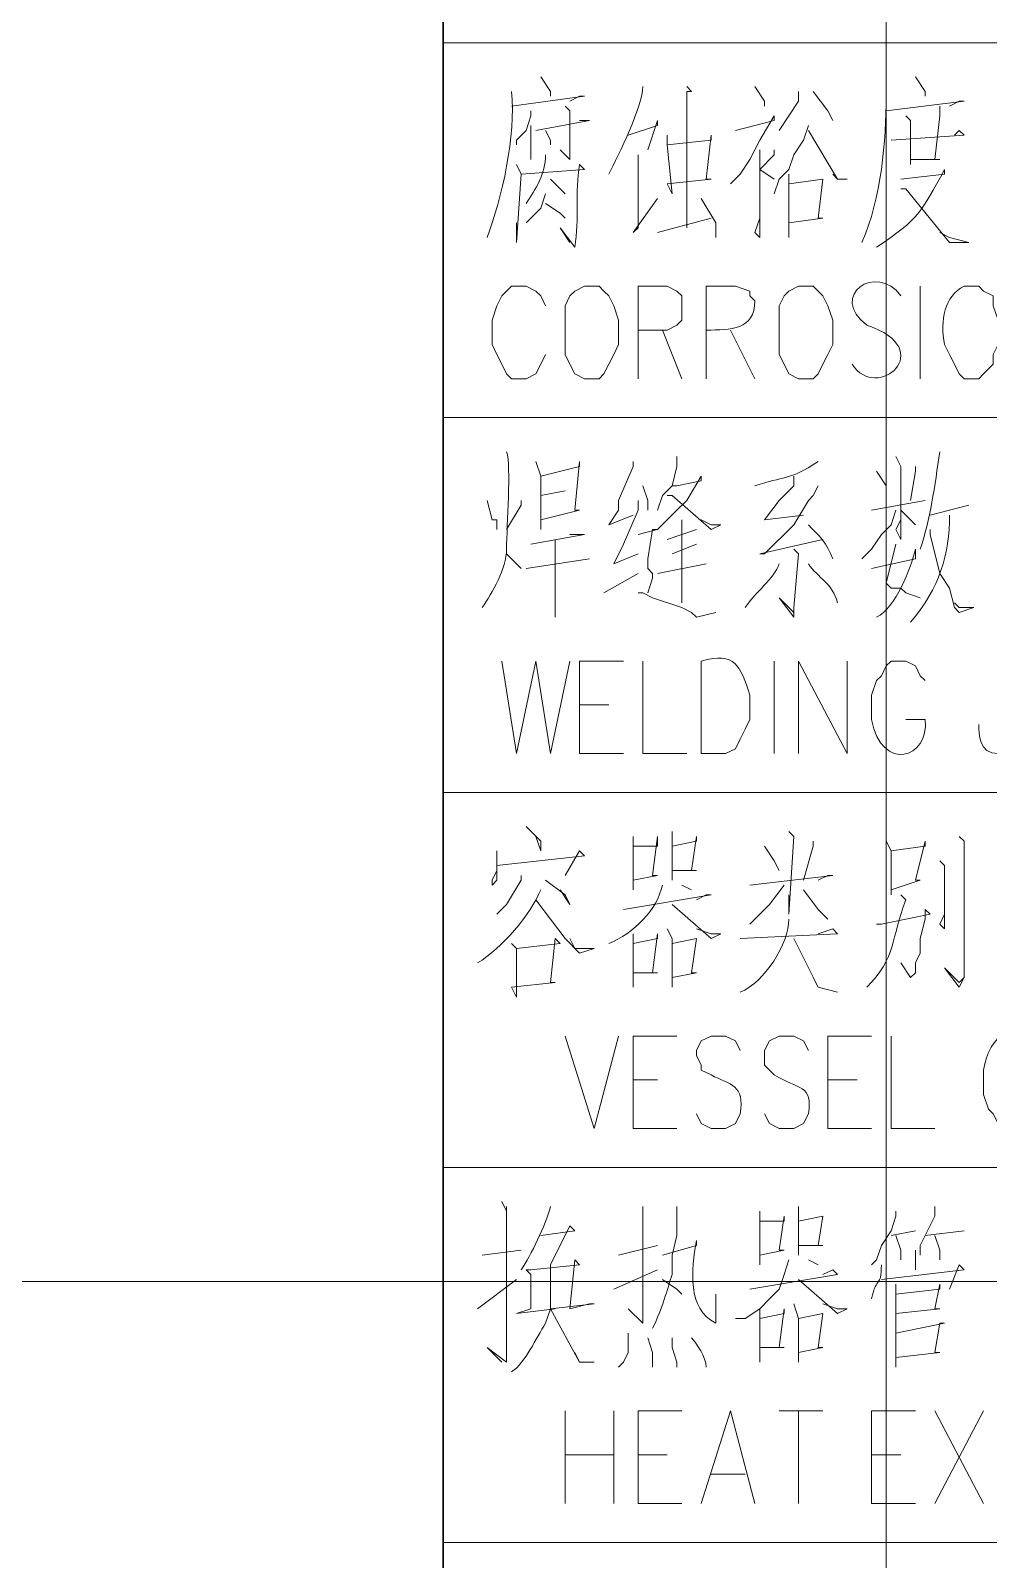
# Model space of a CAD drawing. Header units: millimetres. Extents: x 0 to 825, y 0 to 1167.
# Drawn here: x 545.6 to 581, y 923.3 to 979.8 of the extents above; entities that cross this region are included whole.
import ezdxf

# ---------------------------------------------------------------- set-up
doc = ezdxf.new("R2010")
doc.units = ezdxf.units.MM
doc.layers.add('1', color=7, linetype='Continuous')

msp = doc.modelspace()

# ---------------------------------------------------------------- linework, layer by layer
at = {"layer": '1', "color": 30, "lineweight": 9}
for points in [[(577.221732, 0.141732), (577.221732, 1166.901732)], [(824.541732, 933.549732), (0.141732, 933.549732)]]:
    msp.add_lwpolyline(points, dxfattribs=at)
at = {"layer": '1', "color": 0, "lineweight": 25}
msp.add_lwpolyline([(560.841732, 667.581732), (560.841732, 1152.861732), (560.841732, 681.441732)], dxfattribs=at)
at = {"layer": '1', "color": 0, "lineweight": 9}
for points in [[(810.501732, 979.341732), (560.841732, 979.341732)], [(810.501732, 979.341732), (560.841732, 979.341732)], [(564.441732, 978.081732), (564.801732, 977.541732), (564.801732, 977.361732)], [(578.301732, 978.081732), (578.661732, 977.541732), (578.661732, 977.361732)], [(563.361732, 977.001732), (566.061732, 977.361732), (565.881732, 977.361732), (565.521732, 977.181732)], [(569.841732, 977.721732), (570.021732, 977.541732), (569.841732, 977.541732), (569.841732, 972.501732)], [(572.361732, 977.721732), (572.721732, 977.181732), (572.721732, 977.001732)], [(573.981732, 977.541732), (573.981732, 977.181732), (573.261732, 976.101732)], [(574.521732, 977.541732), (575.061732, 976.821732), (575.241732, 976.461732)], [(564.081732, 976.821732), (564.081732, 976.641732), (563.901732, 976.101732), (563.541732, 975.741732), (563.541732, 975.561732)], [(565.341732, 977.001732), (565.521732, 976.821732), (565.521732, 975.021732), (565.161732, 975.381732)], [(577.221732, 976.821732), (580.101732, 977.181732), (579.921732, 977.181732), (579.561732, 977.001732)], [(577.941732, 976.641732), (578.121732, 976.461732), (578.121732, 974.841732), (578.121732, 975.021732), (579.201732, 975.021732), (579.021732, 975.021732), (579.201732, 976.641732), (579.201732, 977.001732)], [(564.081732, 976.281732), (564.081732, 975.021732)], [(564.261732, 976.101732), (566.241732, 976.461732), (565.881732, 976.461732)], [(564.621732, 976.101732), (564.801732, 975.741732), (564.801732, 975.561732)], [(567.681732, 975.921732), (568.761732, 976.281732), (568.761732, 976.461732), (568.401732, 975.381732)], [(571.641732, 976.101732), (573.081732, 976.461732), (573.081732, 976.641732), (572.541732, 975.741732), (572.181732, 975.021732), (571.821732, 974.481732), (571.461732, 974.121732)], [(574.341732, 976.281732), (574.161732, 975.741732), (573.801732, 975.201732), (573.621732, 974.661732), (573.261732, 974.301732), (573.261732, 974.301732), (573.081732, 973.761732)], [(574.341732, 976.101732), (575.421732, 974.301732), (575.781732, 974.301732), (575.421732, 974.301732), (575.241732, 974.481732)], [(577.401732, 975.741732), (580.101732, 975.921732), (579.921732, 976.101732), (579.741732, 975.921732)], [(569.121732, 975.921732), (569.121732, 975.561732), (569.301732, 973.761732), (569.121732, 974.121732), (570.741732, 974.301732), (570.561732, 974.301732), (570.741732, 975.921732), (570.741732, 975.741732), (570.741732, 975.741732), (569.121732, 975.561732)], [(568.041732, 975.201732), (568.041732, 975.021732), (568.041732, 975.021732), (568.041732, 972.501732), (567.861732, 972.321732), (568.761732, 973.581732)], [(572.541732, 975.381732), (572.541732, 972.141732), (572.361732, 972.321732), (572.541732, 972.861732)], [(573.081732, 975.381732), (573.081732, 975.201732), (572.541732, 974.661732), (573.081732, 974.301732)], [(563.541732, 974.841732), (563.721732, 974.481732), (563.541732, 971.961732), (563.541732, 972.681732)], [(573.621732, 974.481732), (573.621732, 974.121732), (573.621732, 973.041732), (573.621732, 972.141732), (573.621732, 972.681732), (574.881732, 972.861732), (574.701732, 972.861732), (574.881732, 974.301732), (574.881732, 974.301732), (573.621732, 974.121732)], [(564.801732, 974.301732), (565.341732, 973.761732)], [(577.761732, 973.941732), (577.941732, 973.941732), (579.561732, 971.961732), (580.281732, 971.961732), (579.561732, 972.141732), (579.201732, 972.321732)], [(564.621732, 973.761732), (564.441732, 973.221732), (564.081732, 972.861732), (563.901732, 972.681732)], [(564.621732, 973.401732), (565.161732, 973.041732), (565.341732, 972.861732)], [(570.381732, 973.581732), (570.921732, 972.681732), (570.921732, 972.321732), (570.921732, 972.141732)], [(568.761732, 972.321732), (570.741732, 972.861732)], [(564.621732, 969.621732), (564.441732, 969.981732), (564.261732, 970.161732), (563.901732, 970.341732), (563.361732, 970.341732), (563.181732, 970.161732), (563.001732, 969.981732), (562.821732, 969.621732), (562.641732, 969.081732), (562.641732, 968.181732), (562.821732, 967.821732), (563.001732, 967.461732), (563.181732, 967.101732), (563.361732, 966.921732), (563.901732, 966.921732), (564.261732, 967.101732), (564.441732, 967.461732), (564.621732, 967.821732)], [(566.061732, 970.341732), (565.701732, 970.161732), (565.521732, 969.981732), (565.341732, 969.621732), (565.341732, 969.081732), (565.341732, 968.181732), (565.341732, 967.821732), (565.521732, 967.461732), (565.701732, 967.101732), (566.061732, 966.921732), (566.601732, 966.921732), (566.781732, 967.101732), (566.961732, 967.461732), (567.141732, 967.821732), (567.321732, 968.181732), (567.321732, 969.081732), (567.141732, 969.621732), (566.961732, 969.981732), (566.781732, 970.161732), (566.601732, 970.341732), (566.061732, 970.341732)], [(568.041732, 966.921732), (568.041732, 970.341732), (569.121732, 970.341732), (569.481732, 970.161732), (569.661732, 969.981732), (569.661732, 969.801732), (569.661732, 969.441732), (569.661732, 969.081732), (569.481732, 968.901732), (569.121732, 968.721732), (568.041732, 968.721732)], [(573.981732, 970.341732), (573.621732, 970.161732), (573.441732, 969.981732), (573.261732, 969.621732), (573.261732, 969.081732), (573.261732, 968.181732), (573.261732, 967.821732), (573.441732, 967.461732), (573.621732, 967.101732), (573.981732, 966.921732), (574.521732, 966.921732), (574.701732, 967.101732), (574.881732, 967.461732), (575.061732, 967.821732), (575.241732, 968.181732), (575.241732, 969.081732), (575.061732, 969.621732), (574.881732, 969.981732), (574.701732, 970.161732), (574.521732, 970.341732), (573.981732, 970.341732)], [(578.481732, 966.921732), (578.481732, 970.341732)], [(568.941732, 968.721732), (569.661732, 966.921732)], [(571.461732, 968.721732), (572.361732, 966.921732)], [(685.581732, 965.481732), (560.841732, 965.481732)], [(685.581732, 965.481732), (560.841732, 965.481732)], [(564.261732, 963.861732), (564.441732, 963.321732), (564.441732, 961.341732), (564.441732, 961.701732), (565.881732, 962.061732), (565.701732, 962.061732), (565.881732, 963.861732), (565.881732, 963.681732), (564.441732, 963.321732)], [(567.861732, 963.861732), (567.861732, 963.681732), (567.321732, 962.421732), (567.321732, 962.061732), (566.961732, 961.521732), (567.861732, 961.881732)], [(569.481732, 964.041732), (569.481732, 963.681732), (569.301732, 962.961732), (568.941732, 962.601732), (568.761732, 962.061732)], [(577.581732, 964.041732), (577.761732, 963.681732), (577.761732, 960.981732), (577.581732, 961.341732), (577.761732, 961.701732)], [(578.301732, 963.681732), (578.301732, 963.501732), (578.121732, 962.421732)], [(569.301732, 962.961732), (569.481732, 962.961732), (570.381732, 963.141732), (570.381732, 963.321732), (569.841732, 962.421732), (569.481732, 962.061732), (568.761732, 961.341732)], [(573.801732, 963.321732), (573.801732, 962.961732), (573.261732, 962.421732), (572.721732, 961.701732), (572.721732, 961.701732), (574.161732, 961.881732)], [(576.861732, 963.501732), (577.221732, 962.961732), (577.221732, 962.601732)], [(564.441732, 962.601732), (565.341732, 962.781732)], [(568.221732, 962.961732), (568.401732, 962.421732), (568.401732, 962.061732)], [(569.121732, 962.601732), (569.301732, 962.601732), (570.741732, 961.341732), (571.101732, 961.521732), (570.741732, 961.521732), (570.381732, 961.701732)], [(574.701732, 962.961732), (574.521732, 962.601732), (574.341732, 962.421732), (573.801732, 961.521732), (572.721732, 960.441732), (572.541732, 960.441732), (574.881732, 960.981732)], [(562.461732, 962.421732), (562.641732, 961.701732), (562.821732, 961.701732), (562.821732, 961.341732)], [(563.721732, 962.421732), (563.721732, 962.241732), (563.181732, 961.341732)], [(568.041732, 962.421732), (568.041732, 962.061732), (567.501732, 960.801732), (567.141732, 960.081732), (567.141732, 960.081732), (568.041732, 960.441732)], [(577.581732, 962.061732), (577.401732, 961.521732), (577.041732, 961.161732), (576.681732, 960.621732), (576.321732, 960.261732)], [(576.681732, 962.061732), (578.661732, 962.421732)], [(577.761732, 962.061732), (578.121732, 961.701732), (578.301732, 961.521732)], [(578.841732, 961.881732), (580.281732, 962.241732)], [(569.661732, 961.701732), (569.661732, 958.641732), (569.661732, 959.001732), (569.661732, 959.361732)], [(564.081732, 960.801732), (566.061732, 961.161732), (565.701732, 961.161732), (565.521732, 961.161732)], [(564.981732, 960.981732), (564.981732, 958.101732), (564.981732, 958.461732), (564.981732, 958.821732)], [(568.041732, 961.161732), (568.761732, 961.341732), (568.581732, 961.341732), (568.401732, 960.261732), (568.401732, 960.081732), (568.401732, 959.901732), (568.581732, 959.721732), (568.581732, 959.541732), (568.401732, 959.001732)], [(570.201732, 961.341732), (569.121732, 960.981732)], [(578.841732, 961.341732), (578.841732, 961.161732), (579.201732, 959.721732), (579.561732, 959.181732), (579.741732, 958.461732), (579.921732, 958.281732), (580.461732, 958.461732), (579.921732, 958.461732), (579.741732, 958.641732)], [(563.181732, 960.441732), (563.541732, 960.081732), (563.721732, 959.901732)], [(569.301732, 960.441732), (570.201732, 960.801732)], [(573.801732, 960.621732), (573.981732, 960.441732), (573.801732, 958.461732), (573.801732, 958.101732), (573.801732, 958.101732), (573.261732, 958.821732), (573.801732, 958.281732)], [(577.581732, 960.801732), (577.221732, 959.361732), (577.401732, 959.181732), (577.761732, 959.181732), (577.941732, 959.001732), (578.481732, 958.821732)], [(563.901732, 959.901732), (566.241732, 960.261732)], [(566.781732, 959.001732), (568.041732, 959.721732)], [(570.561732, 960.081732), (568.761732, 959.721732)], [(568.041732, 959.001732), (568.221732, 959.001732), (568.581732, 958.821732), (569.661732, 958.461732), (570.021732, 958.281732), (570.201732, 958.101732), (570.921732, 958.281732), (570.201732, 958.101732), (570.021732, 958.281732)], [(563.001732, 956.481732), (563.541732, 953.061732), (564.261732, 956.481732), (564.801732, 953.061732), (565.521732, 956.481732)], [(565.881732, 953.061732), (565.881732, 956.481732), (567.501732, 956.481732)], [(568.221732, 956.481732), (568.221732, 953.061732), (569.841732, 953.061732)], [(573.081732, 953.061732), (573.081732, 956.481732)], [(573.981732, 953.061732), (573.981732, 956.481732), (575.781732, 953.061732), (575.781732, 956.481732)], [(565.881732, 954.861732), (566.961732, 954.861732)], [(565.881732, 953.061732), (567.501732, 953.061732)], [(685.581732, 951.621732), (560.841732, 951.621732)], [(685.581732, 951.621732), (560.841732, 951.621732)], [(563.901732, 950.361732), (564.441732, 949.821732), (564.441732, 949.461732), (564.261732, 950.001732)], [(569.301732, 950.181732), (569.301732, 949.641732), (569.301732, 948.921732), (569.301732, 948.381732), (569.301732, 948.741732), (570.201732, 948.741732), (570.021732, 948.741732), (570.201732, 950.001732), (570.201732, 949.821732), (569.301732, 949.641732)], [(573.621732, 950.181732), (573.801732, 950.001732), (573.621732, 947.121732), (573.621732, 947.481732), (573.621732, 947.841732)], [(567.861732, 950.001732), (567.861732, 949.641732), (567.861732, 949.281732), (567.861732, 948.021732), (567.861732, 948.381732), (568.761732, 948.561732), (568.581732, 948.561732), (568.761732, 950.001732), (568.761732, 949.641732), (567.861732, 949.641732)], [(572.721732, 949.641732), (573.081732, 949.101732), (573.261732, 948.741732)], [(574.521732, 949.821732), (574.521732, 949.641732), (574.161732, 948.381732)], [(577.221732, 949.821732), (577.401732, 949.461732), (577.401732, 947.841732), (577.401732, 948.021732), (578.481732, 948.381732), (578.301732, 948.381732), (578.661732, 949.821732), (578.661732, 949.641732), (577.401732, 949.461732)], [(579.921732, 950.001732), (580.101732, 949.821732), (580.101732, 949.641732), (580.101732, 944.781732), (579.921732, 944.421732), (579.381732, 945.141732), (579.921732, 944.601732), (580.101732, 944.781732)], [(562.821732, 949.461732), (562.821732, 949.101732), (562.821732, 948.741732), (562.821732, 948.381732), (562.641732, 948.201732), (562.641732, 948.381732), (562.821732, 948.741732)], [(562.821732, 948.921732), (566.061732, 949.281732), (565.881732, 949.461732), (565.341732, 948.561732)], [(579.201732, 949.101732), (579.381732, 948.921732), (579.381732, 948.921732), (579.381732, 946.581732), (579.201732, 946.761732), (579.381732, 947.121732)], [(563.721732, 948.561732), (563.721732, 948.381732), (563.181732, 947.481732), (562.821732, 947.121732)], [(572.181732, 948.201732), (575.241732, 948.561732), (575.061732, 948.561732), (574.701732, 948.381732)], [(564.621732, 948.381732), (565.341732, 947.841732), (565.521732, 947.481732), (565.161732, 948.021732)], [(567.501732, 947.301732), (570.741732, 947.841732), (570.561732, 947.841732), (570.201732, 947.661732)], [(569.661732, 948.201732), (570.021732, 948.021732), (570.021732, 948.021732)], [(573.441732, 948.201732), (572.901732, 947.481732), (572.541732, 947.121732), (572.181732, 946.761732)], [(574.161732, 948.021732), (574.701732, 947.301732), (575.061732, 946.941732)], [(564.261732, 947.661732), (564.801732, 946.941732), (565.341732, 946.221732), (565.881732, 945.681732), (566.421732, 945.861732), (565.701732, 945.861732), (565.521732, 946.221732)], [(569.301732, 947.481732), (570.741732, 946.221732), (571.101732, 946.401732), (570.741732, 946.401732), (570.201732, 946.581732)], [(576.861732, 946.761732), (577.041732, 946.761732), (578.841732, 947.121732), (578.661732, 947.301732), (578.661732, 946.941732), (578.481732, 946.221732), (578.481732, 945.681732), (578.301732, 945.321732), (578.301732, 944.961732), (578.121732, 944.781732), (577.761732, 945.321732)], [(563.361732, 946.041732), (563.541732, 945.861732), (563.541732, 944.421732), (563.541732, 944.061732), (563.361732, 944.421732), (564.981732, 944.601732), (564.801732, 944.601732), (564.981732, 946.221732), (565.161732, 946.041732), (563.541732, 945.861732)], [(567.861732, 946.401732), (567.861732, 946.041732), (567.861732, 945.321732), (567.861732, 944.421732), (567.861732, 944.961732), (568.761732, 944.961732), (568.581732, 944.961732), (568.761732, 946.401732), (568.761732, 946.221732), (567.861732, 946.041732)], [(569.121732, 946.581732), (569.301732, 946.221732), (569.301732, 944.421732), (569.301732, 944.781732), (570.201732, 944.961732), (570.021732, 944.961732), (570.201732, 946.221732), (570.201732, 946.221732), (569.301732, 946.041732)], [(571.821732, 946.221732), (575.421732, 946.401732), (575.241732, 946.581732), (574.701732, 946.401732)], [(573.801732, 946.221732), (574.701732, 944.421732), (575.421732, 944.241732), (574.701732, 944.421732), (574.521732, 944.781732)], [(565.341732, 942.621732), (566.421732, 939.201732), (567.321732, 942.621732)], [(567.861732, 939.201732), (567.861732, 942.621732), (569.481732, 942.621732)], [(575.061732, 939.201732), (575.061732, 942.621732), (576.681732, 942.621732)], [(577.401732, 942.621732), (577.401732, 939.201732), (579.021732, 939.201732)], [(567.861732, 941.001732), (568.761732, 941.001732)], [(575.061732, 941.001732), (576.141732, 941.001732)], [(567.861732, 939.201732), (569.481732, 939.201732)], [(575.061732, 939.201732), (576.681732, 939.201732)], [(685.581732, 937.761732), (560.841732, 937.761732)], [(685.581732, 937.761732), (560.841732, 937.761732)], [(563.001732, 936.501732), (563.181732, 936.141732), (563.181732, 936.321732), (563.181732, 930.561732), (562.461732, 931.101732), (563.001732, 930.561732)], [(568.221732, 936.321732), (568.221732, 932.541732), (568.221732, 932.181732), (568.221732, 932.001732), (567.681732, 932.541732)], [(572.541732, 936.141732), (572.541732, 935.781732), (572.541732, 935.421732), (572.541732, 934.161732), (572.541732, 934.521732), (573.441732, 934.701732), (573.261732, 934.701732), (573.441732, 935.961732), (573.441732, 935.781732), (572.541732, 935.781732)], [(573.981732, 936.321732), (573.981732, 935.781732), (573.981732, 935.061732), (573.981732, 934.521732), (573.981732, 934.881732), (574.881732, 934.881732), (574.701732, 934.881732), (574.881732, 935.961732), (574.881732, 935.961732), (573.981732, 935.781732)], [(577.581732, 936.141732), (577.581732, 935.961732), (577.401732, 935.421732), (577.041732, 934.881732), (577.041732, 934.881732), (576.861732, 934.341732), (576.681732, 934.161732)], [(579.021732, 936.321732), (579.021732, 935.961732), (578.481732, 934.881732), (578.481732, 934.521732)], [(577.401732, 935.241732), (578.301732, 935.421732)], [(578.661732, 935.241732), (580.101732, 935.421732)], [(567.321732, 934.521732), (568.761732, 934.881732)], [(577.581732, 935.241732), (577.761732, 934.701732), (577.761732, 934.341732)], [(579.021732, 935.241732), (579.201732, 934.701732), (579.201732, 934.341732)], [(562.281732, 934.521732), (563.721732, 934.701732)], [(565.701732, 930.921732), (565.881732, 930.561732), (566.421732, 930.561732), (565.881732, 930.561732), (564.801732, 932.541732), (566.421732, 932.721732), (566.241732, 932.721732), (565.521732, 932.541732), (565.701732, 934.341732), (565.881732, 934.161732), (564.081732, 933.981732), (563.901732, 933.981732), (564.081732, 933.801732), (564.081732, 932.541732), (563.541732, 932.361732), (564.981732, 932.541732)], [(573.621732, 934.341732), (573.441732, 933.801732), (573.261732, 933.261732), (572.901732, 932.901732), (572.541732, 932.541732), (572.001732, 932.181732), (571.641732, 932.181732)], [(574.341732, 934.341732), (574.701732, 934.161732), (574.701732, 934.161732)], [(578.301732, 934.701732), (578.301732, 934.341732), (578.301732, 933.981732)], [(567.141732, 933.261732), (568.761732, 933.981732)], [(572.181732, 933.261732), (575.421732, 933.801732), (575.241732, 933.981732), (574.881732, 933.801732)], [(577.041732, 933.621732), (580.101732, 933.981732), (579.921732, 934.161732), (579.561732, 933.261732)], [(562.101732, 932.541732), (563.541732, 933.621732)], [(568.941732, 933.621732), (569.481732, 933.261732), (569.661732, 933.081732)], [(573.981732, 933.621732), (575.421732, 932.361732), (575.781732, 932.541732), (575.421732, 932.541732), (574.881732, 932.721732)], [(577.581732, 933.441732), (577.581732, 933.081732), (577.581732, 932.001732), (577.581732, 930.381732), (577.581732, 930.741732), (577.581732, 931.101732)], [(577.581732, 933.081732), (579.201732, 933.261732), (579.201732, 933.441732), (579.021732, 932.541732), (579.201732, 932.541732), (577.581732, 932.361732)], [(573.801732, 932.721732), (573.981732, 932.181732), (573.981732, 930.561732), (573.981732, 930.921732), (574.881732, 931.101732), (574.701732, 931.101732), (574.881732, 932.361732), (574.881732, 932.361732), (573.981732, 932.181732)], [(572.541732, 932.541732), (572.541732, 932.181732), (572.541732, 931.461732), (572.541732, 930.561732), (572.541732, 931.101732), (573.441732, 931.101732), (573.261732, 931.101732), (573.441732, 932.541732), (573.441732, 932.361732), (572.541732, 932.181732)], [(567.681732, 931.641732), (567.681732, 930.921732), (567.501732, 930.561732), (567.321732, 930.381732)], [(568.401732, 931.461732), (568.581732, 930.921732), (568.581732, 930.381732)], [(569.301732, 931.461732), (569.301732, 931.101732), (569.481732, 930.561732), (569.481732, 930.381732)], [(577.581732, 931.641732), (579.381732, 932.001732), (579.201732, 932.001732), (579.021732, 930.921732), (579.201732, 930.921732), (577.581732, 930.741732)], [(565.341732, 925.341732), (565.341732, 928.761732)], [(567.141732, 928.761732), (567.141732, 925.341732)], [(568.041732, 925.341732), (568.041732, 928.761732), (569.661732, 928.761732)], [(570.381732, 925.341732), (571.461732, 928.761732), (572.361732, 925.341732)], [(573.261732, 928.761732), (574.881732, 928.761732)], [(573.981732, 928.761732), (573.981732, 925.341732)], [(576.681732, 925.341732), (576.681732, 928.761732), (578.301732, 928.761732)], [(579.021732, 925.341732), (580.821732, 928.761732)], [(579.021732, 928.761732), (580.821732, 925.341732)], [(565.341732, 927.141732), (567.141732, 927.141732)], [(568.041732, 927.141732), (569.121732, 927.141732)], [(576.681732, 927.141732), (577.761732, 927.141732)], [(570.741732, 926.421732), (572.001732, 926.421732)], [(568.041732, 925.341732), (569.661732, 925.341732)], [(576.681732, 925.341732), (578.301732, 925.341732)], [(685.581732, 923.901732), (560.841732, 923.901732)], [(685.581732, 923.901732), (560.841732, 923.901732)]]:
    msp.add_lwpolyline(points, dxfattribs=at)
for points in [[(563.361732, 977.541732), (563.541732, 975.921732), (563.001732, 973.581732), (562.461732, 972.141732)], [(568.221732, 977.721732), (568.221732, 977.001732), (567.321732, 975.201732), (566.961732, 974.481732)], [(577.221732, 977.361732), (577.221732, 975.741732), (577.041732, 973.581732), (576.321732, 971.961732)], [(564.621732, 975.201732), (564.621732, 974.481732), (564.261732, 973.941732), (563.901732, 973.401732)], [(574.701732, 963.861732), (573.621732, 963.141732), (573.441732, 963.321732), (572.361732, 962.961732)], [(579.201732, 964.221732), (579.021732, 962.961732), (578.841732, 961.701732), (578.481732, 960.621732)], [(574.341732, 961.521732), (574.701732, 961.161732), (575.061732, 960.801732), (575.241732, 960.261732)], [(579.561732, 961.881732), (579.561732, 960.441732), (579.201732, 959.181732), (578.121732, 957.921732)], [(573.261732, 960.081732), (573.081732, 959.541732), (572.361732, 959.001732), (572.001732, 958.461732)], [(574.341732, 960.081732), (574.701732, 959.541732), (575.241732, 959.361732), (575.421732, 958.641732)], [(564.441732, 948.021732), (564.081732, 947.121732), (563.001732, 945.861732), (562.101732, 945.321732)], [(568.941732, 948.201732), (568.761732, 947.301732), (567.861732, 946.401732), (566.961732, 946.041732)], [(573.621732, 946.941732), (573.621732, 946.041732), (572.721732, 944.601732), (571.821732, 944.241732)], [(563.721732, 933.981732), (564.081732, 934.521732), (564.621732, 935.601732), (564.801732, 936.321732)], [(577.041732, 934.161732), (577.041732, 933.261732), (576.861732, 933.801732), (576.681732, 932.901732)], [(570.021732, 931.461732), (570.201732, 931.281732), (570.561732, 930.741732), (570.561732, 930.381732)]]:
    msp.add_open_spline(points, degree=3, dxfattribs=at)
for points, knots in [([(563.721732, 974.481732), (563.721732, 974.481732), (566.061732, 974.661732), (566.061732, 974.661732), (566.061732, 974.661732), (565.881732, 974.841732), (565.881732, 974.841732), (565.701732, 973.761732), (565.881732, 972.861732), (565.701732, 971.781732), (565.701732, 971.781732), (565.161732, 972.501732), (565.161732, 972.501732), (565.161732, 972.501732), (565.521732, 971.961732), (565.521732, 971.961732)], [0, 0, 0, 0, 1, 1, 1, 2, 2, 2, 3, 3, 3, 4, 4, 4, 5, 5, 5, 5]), ([(577.761732, 974.301732), (577.761732, 974.301732), (579.381732, 974.481732), (579.381732, 974.481732), (579.381732, 974.481732), (579.381732, 974.661732), (579.381732, 974.661732), (578.481732, 973.041732), (578.481732, 972.861732), (576.861732, 971.781732)], [0, 0, 0, 0, 1, 1, 1, 2, 2, 2, 3, 3, 3, 3]), ([(577.761732, 969.981732), (576.861732, 971.241732), (575.061732, 969.981732), (576.501732, 968.901732), (579.201732, 968.001732), (576.861732, 966.021732), (575.961732, 967.461732)], [0, 0, 0, 0, 1, 1, 1, 2, 2, 2, 2]), ([(570.561732, 966.921732), (570.561732, 966.921732), (570.561732, 970.341732), (570.561732, 970.341732), (570.561732, 970.341732), (571.641732, 970.341732), (571.641732, 970.341732), (571.641732, 970.341732), (572.181732, 970.161732), (572.181732, 970.161732), (572.181732, 970.161732), (572.181732, 969.981732), (572.181732, 969.981732), (572.181732, 969.981732), (572.361732, 969.801732), (572.361732, 969.801732), (572.361732, 968.721732), (571.461732, 968.721732), (570.561732, 968.721732)], [0, 0, 0, 0, 1, 1, 1, 2, 2, 2, 3, 3, 3, 4, 4, 4, 5, 5, 5, 6, 6, 6, 6]), ([(580.101732, 970.341732), (579.381732, 969.981732), (579.201732, 969.081732), (579.381732, 968.181732), (579.381732, 968.181732), (579.561732, 967.821732), (579.561732, 967.821732), (579.561732, 967.821732), (579.741732, 967.461732), (579.741732, 967.461732), (579.741732, 967.461732), (579.921732, 967.101732), (579.921732, 967.101732), (579.921732, 967.101732), (580.101732, 966.921732), (580.101732, 966.921732), (580.101732, 966.921732), (580.641732, 966.921732), (580.641732, 966.921732), (580.641732, 966.921732), (580.821732, 967.101732), (580.821732, 967.101732), (580.821732, 967.101732), (581.181732, 967.461732), (581.181732, 967.461732), (581.181732, 967.461732), (581.181732, 967.821732), (581.181732, 967.821732), (581.181732, 967.821732), (581.361732, 968.181732), (581.361732, 968.181732), (581.361732, 968.181732), (581.361732, 969.081732), (581.361732, 969.081732), (581.361732, 969.081732), (581.181732, 969.621732), (581.181732, 969.621732), (581.181732, 969.621732), (581.181732, 969.981732), (581.181732, 969.981732), (581.181732, 969.981732), (580.821732, 970.161732), (580.821732, 970.161732), (580.821732, 970.161732), (580.641732, 970.341732), (580.641732, 970.341732), (580.641732, 970.341732), (580.101732, 970.341732), (580.101732, 970.341732)], [0, 0, 0, 0, 1, 1, 1, 2, 2, 2, 3, 3, 3, 4, 4, 4, 5, 5, 5, 6, 6, 6, 7, 7, 7, 8, 8, 8, 9, 9, 9, 10, 10, 10, 11, 11, 11, 12, 12, 12, 13, 13, 13, 14, 14, 14, 15, 15, 15, 16, 16, 16, 16]), ([(563.181732, 964.221732), (563.361732, 963.681732), (563.181732, 961.521732), (563.181732, 960.621732), (563.181732, 959.901732), (562.641732, 959.001732), (562.281732, 958.461732)], [0, 0, 0, 0, 1, 1, 1, 2, 2, 2, 2]), ([(576.681732, 959.901732), (576.681732, 959.901732), (578.301732, 960.261732), (578.301732, 960.261732), (578.301732, 960.261732), (578.301732, 960.621732), (578.301732, 960.621732), (578.121732, 959.901732), (577.581732, 958.461732), (576.861732, 958.101732)], [0, 0, 0, 0, 1, 1, 1, 2, 2, 2, 3, 3, 3, 3]), ([(570.381732, 953.061732), (570.381732, 953.061732), (570.381732, 956.481732), (570.381732, 956.481732), (571.641732, 956.841732), (571.821732, 956.301732), (572.181732, 955.221732), (572.181732, 955.221732), (572.181732, 954.321732), (572.181732, 954.321732), (572.181732, 954.321732), (572.001732, 953.961732), (572.001732, 953.961732), (572.001732, 953.961732), (571.821732, 953.601732), (571.821732, 953.601732), (571.821732, 953.601732), (571.641732, 953.241732), (571.641732, 953.241732), (571.641732, 953.241732), (571.281732, 953.061732), (571.281732, 953.061732), (571.281732, 953.061732), (570.381732, 953.061732), (570.381732, 953.061732)], [0, 0, 0, 0, 1, 1, 1, 2, 2, 2, 3, 3, 3, 4, 4, 4, 5, 5, 5, 6, 6, 6, 7, 7, 7, 8, 8, 8, 8]), ([(578.661732, 955.761732), (578.661732, 955.761732), (578.481732, 955.941732), (578.481732, 955.941732), (578.481732, 955.941732), (578.301732, 956.301732), (578.301732, 956.301732), (578.301732, 956.301732), (577.941732, 956.481732), (577.941732, 956.481732), (577.941732, 956.481732), (577.401732, 956.481732), (577.401732, 956.481732), (577.401732, 956.481732), (577.221732, 956.301732), (577.221732, 956.301732), (577.221732, 956.301732), (577.041732, 955.941732), (577.041732, 955.941732), (577.041732, 955.941732), (576.861732, 955.761732), (576.861732, 955.761732), (576.861732, 955.761732), (576.681732, 955.221732), (576.681732, 955.221732), (576.681732, 955.221732), (576.681732, 954.321732), (576.681732, 954.321732), (577.041732, 952.341732), (578.841732, 952.881732), (578.661732, 954.321732), (578.661732, 954.321732), (577.941732, 954.321732), (577.941732, 954.321732)], [0, 0, 0, 0, 1, 1, 1, 2, 2, 2, 3, 3, 3, 4, 4, 4, 5, 5, 5, 6, 6, 6, 7, 7, 7, 8, 8, 8, 9, 9, 9, 10, 10, 10, 11, 11, 11, 11]), ([(581.901732, 956.481732), (581.901732, 956.481732), (581.901732, 953.961732), (581.901732, 953.961732), (581.901732, 953.961732), (581.721732, 953.421732), (581.721732, 953.421732), (581.721732, 953.421732), (581.541732, 953.241732), (581.541732, 953.241732), (581.541732, 953.241732), (581.361732, 953.061732), (581.361732, 953.061732), (580.641732, 953.061732), (580.641732, 953.781732), (580.641732, 954.141732)], [0, 0, 0, 0, 1, 1, 1, 2, 2, 2, 3, 3, 3, 4, 4, 4, 5, 5, 5, 5]), ([(577.761732, 947.841732), (577.761732, 947.841732), (577.941732, 947.661732), (577.941732, 947.661732), (577.401732, 946.221732), (577.581732, 945.501732), (576.501732, 944.421732)], [0, 0, 0, 0, 1, 1, 1, 2, 2, 2, 2]), ([(582.801732, 941.901732), (582.081732, 943.521732), (581.001732, 942.621732), (580.821732, 941.361732), (580.821732, 941.361732), (580.821732, 940.461732), (580.821732, 940.461732), (580.821732, 940.461732), (581.001732, 939.921732), (581.001732, 939.921732), (581.001732, 939.921732), (581.181732, 939.741732), (581.181732, 939.741732), (581.181732, 939.741732), (581.361732, 939.381732), (581.361732, 939.381732), (582.081732, 939.021732), (582.441732, 939.381732), (582.801732, 939.921732)], [0, 0, 0, 0, 1, 1, 1, 2, 2, 2, 3, 3, 3, 4, 4, 4, 5, 5, 5, 6, 6, 6, 6]), ([(571.821732, 942.081732), (571.821732, 942.081732), (571.641732, 942.441732), (571.641732, 942.441732), (571.641732, 942.441732), (571.281732, 942.621732), (571.281732, 942.621732), (571.281732, 942.621732), (570.741732, 942.621732), (570.741732, 942.621732), (570.741732, 942.621732), (570.381732, 942.441732), (570.381732, 942.441732), (570.381732, 942.441732), (570.201732, 942.081732), (570.201732, 942.081732), (570.201732, 942.081732), (570.201732, 941.901732), (570.201732, 941.901732), (570.201732, 941.901732), (570.381732, 941.541732), (570.381732, 941.541732), (570.381732, 941.541732), (570.381732, 941.361732), (570.381732, 941.361732), (570.381732, 941.361732), (570.741732, 941.181732), (570.741732, 941.181732), (571.461732, 940.821732), (572.001732, 940.821732), (571.821732, 939.741732), (571.821732, 939.741732), (571.641732, 939.381732), (571.641732, 939.381732), (571.641732, 939.381732), (571.281732, 939.201732), (571.281732, 939.201732), (571.281732, 939.201732), (570.741732, 939.201732), (570.741732, 939.201732), (570.741732, 939.201732), (570.381732, 939.381732), (570.381732, 939.381732), (570.381732, 939.381732), (570.201732, 939.741732), (570.201732, 939.741732)], [0, 0, 0, 0, 1, 1, 1, 2, 2, 2, 3, 3, 3, 4, 4, 4, 5, 5, 5, 6, 6, 6, 7, 7, 7, 8, 8, 8, 9, 9, 9, 10, 10, 10, 11, 11, 11, 12, 12, 12, 13, 13, 13, 14, 14, 14, 15, 15, 15, 15]), ([(574.341732, 942.081732), (574.341732, 942.081732), (574.161732, 942.441732), (574.161732, 942.441732), (574.161732, 942.441732), (573.801732, 942.621732), (573.801732, 942.621732), (573.801732, 942.621732), (573.261732, 942.621732), (573.261732, 942.621732), (573.261732, 942.621732), (572.901732, 942.441732), (572.901732, 942.441732), (572.901732, 942.441732), (572.721732, 942.081732), (572.721732, 942.081732), (572.721732, 942.081732), (572.721732, 941.901732), (572.721732, 941.901732), (572.721732, 941.901732), (572.721732, 941.541732), (572.721732, 941.541732), (572.721732, 941.541732), (572.901732, 941.361732), (572.901732, 941.361732), (572.901732, 941.361732), (573.081732, 941.181732), (573.081732, 941.181732), (573.981732, 940.641732), (574.521732, 940.821732), (574.341732, 939.741732), (574.341732, 939.741732), (574.161732, 939.381732), (574.161732, 939.381732), (574.161732, 939.381732), (573.801732, 939.201732), (573.801732, 939.201732), (573.801732, 939.201732), (573.261732, 939.201732), (573.261732, 939.201732), (573.261732, 939.201732), (572.901732, 939.381732), (572.901732, 939.381732), (572.901732, 939.381732), (572.721732, 939.741732), (572.721732, 939.741732)], [0, 0, 0, 0, 1, 1, 1, 2, 2, 2, 3, 3, 3, 4, 4, 4, 5, 5, 5, 6, 6, 6, 7, 7, 7, 8, 8, 8, 9, 9, 9, 10, 10, 10, 11, 11, 11, 12, 12, 12, 13, 13, 13, 14, 14, 14, 15, 15, 15, 15]), ([(569.481732, 936.321732), (569.481732, 936.321732), (569.481732, 936.141732), (569.481732, 936.141732), (569.481732, 936.141732), (569.481732, 935.241732), (569.481732, 935.241732), (569.481732, 935.241732), (569.301732, 934.521732), (569.301732, 934.521732), (569.301732, 934.521732), (569.301732, 933.801732), (569.301732, 933.801732), (569.121732, 933.261732), (568.941732, 932.541732), (568.581732, 931.821732)], [0, 0, 0, 0, 1, 1, 1, 2, 2, 2, 3, 3, 3, 4, 4, 4, 5, 5, 5, 5]), ([(564.441732, 935.241732), (564.441732, 935.241732), (565.701732, 935.421732), (565.701732, 935.421732), (565.701732, 935.421732), (565.521732, 935.601732), (565.521732, 935.601732), (565.521732, 935.601732), (564.801732, 934.161732), (564.801732, 934.161732), (564.801732, 934.161732), (564.801732, 933.441732), (564.801732, 933.441732), (564.801732, 933.441732), (564.801732, 932.541732), (564.801732, 932.541732), (564.801732, 932.541732), (564.621732, 932.001732), (564.621732, 932.001732), (564.261732, 931.461732), (563.901732, 930.561732), (563.361732, 930.201732)], [0, 0, 0, 0, 1, 1, 1, 2, 2, 2, 3, 3, 3, 4, 4, 4, 5, 5, 5, 6, 6, 6, 7, 7, 7, 7]), ([(568.941732, 934.521732), (568.941732, 934.521732), (570.201732, 934.881732), (570.201732, 934.881732), (570.201732, 934.881732), (570.201732, 935.061732), (570.201732, 935.061732), (570.021732, 933.981732), (569.841732, 932.541732), (570.921732, 932.001732), (570.921732, 932.001732), (570.921732, 933.081732), (570.921732, 933.081732)], [0, 0, 0, 0, 1, 1, 1, 2, 2, 2, 3, 3, 3, 4, 4, 4, 4])]:
    msp.add_open_spline(points, degree=3, knots=knots, dxfattribs=at)

doc.saveas('drawing.dxf')
